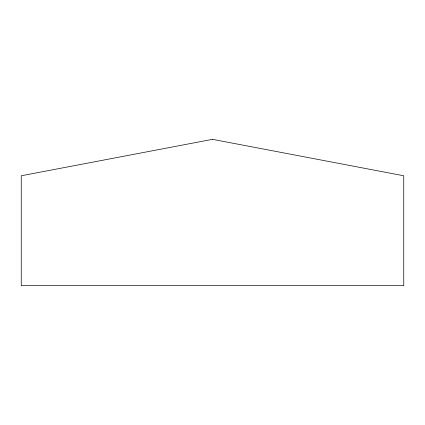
<?xml version="1.0" encoding="UTF-8"?>
<svg xmlns="http://www.w3.org/2000/svg" width="425" height="425" viewBox="0 0 425 425"><rect width="100%" height="100%" fill="white"/><g stroke="black" fill="none" stroke-linecap="round" stroke-linejoin="round"><path stroke-width="0.64" d="M212.5 139.342L21.25 175.769L21.25 285.658L403.75 285.658L403.75 175.769L212.5 139.342"/></g></svg>
